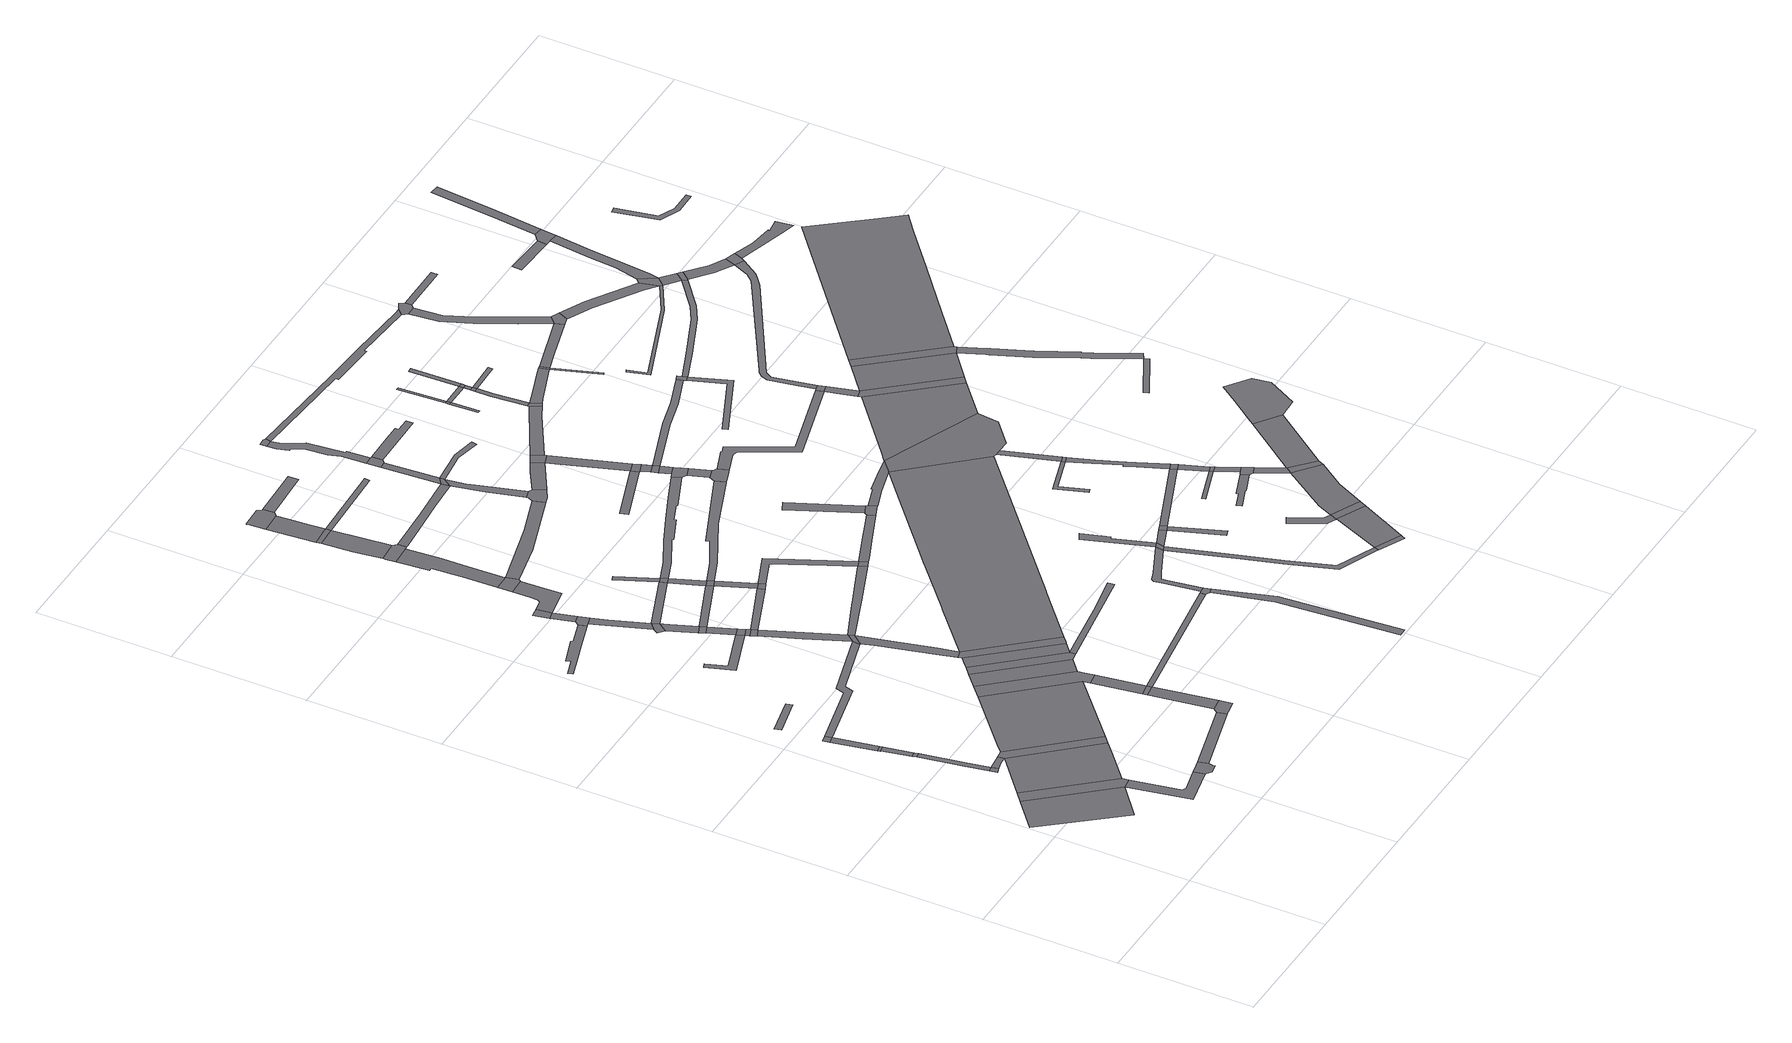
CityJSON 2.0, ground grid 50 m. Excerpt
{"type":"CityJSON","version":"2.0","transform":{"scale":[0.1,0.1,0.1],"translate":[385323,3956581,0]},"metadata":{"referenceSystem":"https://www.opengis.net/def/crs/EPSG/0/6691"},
"CityObjects":{
"road1":{"type":"Road","attributes":{"name":"国道122号","class":"1040","function":"2","usage":"2","RoadStructureAttribute.sectionType":"1"},"geometry":[{"type":"MultiSurface","lod":"1","boundaries":[[[0,1,2,3]]]}]},
"road2":{"type":"Road","attributes":{"name":"国道122号","class":"1040","function":"2","usage":"2","RoadStructureAttribute.sectionType":"4"},"geometry":[{"type":"MultiSurface","lod":"1","boundaries":[[[4,5,0,3,6]]]}]},
"road3":{"type":"Road","attributes":{"class":"1040","function":"9020","usage":"9","RoadStructureAttribute.sectionType":"4"},"geometry":[{"type":"MultiSurface","lod":"1","boundaries":[[[7,8,9,10]]]}]},
"road4":{"type":"Road","attributes":{"class":"1040","function":"9020","usage":"9","RoadStructureAttribute.sectionType":"1"},"geometry":[{"type":"MultiSurface","lod":"1","boundaries":[[[11,12,13,14,8,7]]]}]},
"road5":{"type":"Road","attributes":{"class":"1040","function":"9020","usage":"9","RoadStructureAttribute.sectionType":"4"},"geometry":[{"type":"MultiSurface","lod":"1","boundaries":[[[15,16,17,13,12]]]}]},
"road6":{"type":"Road","attributes":{"class":"1040","function":"9020","usage":"9","RoadStructureAttribute.sectionType":"1"},"geometry":[{"type":"MultiSurface","lod":"1","boundaries":[[[16,18,19,17]]]}]},
"road7":{"type":"Road","attributes":{"class":"1040","function":"9020","usage":"9","RoadStructureAttribute.sectionType":"4"},"geometry":[{"type":"MultiSurface","lod":"1","boundaries":[[[20,21,22,19,18]]]}]},
"road8":{"type":"Road","attributes":{"class":"1040","function":"9020","usage":"9","RoadStructureAttribute.sectionType":"1"},"geometry":[{"type":"MultiSurface","lod":"1","boundaries":[[[10,23,24,25,7]]]}]},
"road9":{"type":"Road","attributes":{"class":"1040","function":"9020","usage":"9","RoadStructureAttribute.sectionType":"1"},"geometry":[{"type":"MultiSurface","lod":"1","boundaries":[[[26,27,21,20]]]}]},
"road10":{"type":"Road","attributes":{"class":"1040","function":"9020","usage":"9","RoadStructureAttribute.sectionType":"1"},"geometry":[{"type":"MultiSurface","lod":"1","boundaries":[[[6,3,28,29,30,31,32]]]}]},
"road11":{"type":"Road","attributes":{"name":"国道122号","class":"1040","function":"2","usage":"2","RoadStructureAttribute.sectionType":"1"},"geometry":[{"type":"MultiSurface","lod":"1","boundaries":[[[33,24,5,4,34]]]}]},
"road12":{"type":"Road","attributes":{"class":"1040","function":"9020","usage":"9","RoadStructureAttribute.sectionType":"4"},"geometry":[{"type":"MultiSurface","lod":"1","boundaries":[[[35,36,27,26]]]}]},
"road13":{"type":"Road","attributes":{"class":"1040","function":"9020","usage":"9","RoadStructureAttribute.sectionType":"4"},"geometry":[{"type":"MultiSurface","lod":"1","boundaries":[[[37,38,39,40,30,29,41,42]]]}]},
"road14":{"type":"Road","attributes":{"class":"1040","function":"9020","usage":"9","RoadStructureAttribute.sectionType":"1"},"geometry":[{"type":"MultiSurface","lod":"1","boundaries":[[[43,44,45,46]]]}]},
"road15":{"type":"Road","attributes":{"name":"国道122号","class":"1040","function":"2","usage":"2","RoadStructureAttribute.sectionType":"4"},"geometry":[{"type":"MultiSurface","lod":"1","boundaries":[[[47,25,24,33,48]]]}]},
"road16":{"type":"Road","attributes":{"class":"1040","function":"9020","usage":"9","RoadStructureAttribute.sectionType":"1"},"geometry":[{"type":"MultiSurface","lod":"1","boundaries":[[[49,39,38,50]]]}]},
"road17":{"type":"Road","attributes":{"name":"国道122号","class":"1040","function":"2","usage":"2","RoadStructureAttribute.sectionType":"1"},"geometry":[{"type":"MultiSurface","lod":"1","boundaries":[[[51,52,53,47,48,54]]]}]},
"road18":{"type":"Road","attributes":{"class":"1040","function":"9020","usage":"9","RoadStructureAttribute.sectionType":"1"},"geometry":[{"type":"MultiSurface","lod":"1","boundaries":[[[55,56,57,58,59,60,35,26]]]}]},
"road19":{"type":"Road","attributes":{"class":"1040","function":"9020","usage":"9","RoadStructureAttribute.sectionType":"1"},"geometry":[{"type":"MultiSurface","lod":"1","boundaries":[[[61,62,63,64,65,66,67,68,69,70]]]}]},
"road20":{"type":"Road","attributes":{"class":"1040","function":"9020","usage":"9","RoadStructureAttribute.sectionType":"1"},"geometry":[{"type":"MultiSurface","lod":"1","boundaries":[[[71,72,73,74,75,76]]]}]},
"road21":{"type":"Road","attributes":{"name":"国道122号","class":"1040","function":"2","usage":"2","RoadStructureAttribute.sectionType":"4"},"geometry":[{"type":"MultiSurface","lod":"1","boundaries":[[[77,78,79,51,54,80,81]]]}]},
"road22":{"type":"Road","attributes":{"class":"1040","function":"9020","usage":"9","RoadStructureAttribute.sectionType":"4"},"geometry":[{"type":"MultiSurface","lod":"1","boundaries":[[[82,83,84,85,49,50,86]]]}]},
"road23":{"type":"Road","attributes":{"class":"1040","function":"9020","usage":"9","RoadStructureAttribute.sectionType":"1"},"geometry":[{"type":"MultiSurface","lod":"1","boundaries":[[[87,85,84,88]]]}]},
"road24":{"type":"Road","attributes":{"class":"1040","function":"9020","usage":"9","RoadStructureAttribute.sectionType":"4"},"geometry":[{"type":"MultiSurface","lod":"1","boundaries":[[[89,90,87,88]]]}]},
"road25":{"type":"Road","attributes":{"class":"1040","function":"9020","usage":"9","RoadStructureAttribute.sectionType":"4"},"geometry":[{"type":"MultiSurface","lod":"1","boundaries":[[[91,92,93,61,70,94]]]}]},
"road26":{"type":"Road","attributes":{"class":"1040","function":"9020","usage":"9","RoadStructureAttribute.sectionType":"1"},"geometry":[{"type":"MultiSurface","lod":"1","boundaries":[[[95,93,92,96]]]}]},
"road27":{"type":"Road","attributes":{"class":"1040","function":"9020","usage":"9","RoadStructureAttribute.sectionType":"1"},"geometry":[{"type":"MultiSurface","lod":"1","boundaries":[[[97,91,94,98,99]]]}]},
"road28":{"type":"Road","attributes":{"name":"国道122号","class":"1040","function":"2","usage":"2","RoadStructureAttribute.sectionType":"1"},"geometry":[{"type":"MultiSurface","lod":"1","boundaries":[[[100,101,79,78,102]]]}]},
"road29":{"type":"Road","attributes":{"class":"1040","function":"9020","usage":"9","RoadStructureAttribute.sectionType":"1"},"geometry":[{"type":"MultiSurface","lod":"1","boundaries":[[[81,80,90,89]]]}]},
"road30":{"type":"Road","attributes":{"class":"1040","function":"9020","usage":"9","RoadStructureAttribute.sectionType":"4"},"geometry":[{"type":"MultiSurface","lod":"1","boundaries":[[[103,104,105,106,95,96]]]}]},
"road31":{"type":"Road","attributes":{"class":"1040","function":"9020","usage":"9","RoadStructureAttribute.sectionType":"4"},"geometry":[{"type":"MultiSurface","lod":"1","boundaries":[[[99,98,107,108,109]]]}]},
"road32":{"type":"Road","attributes":{"class":"1040","function":"9020","usage":"9","RoadStructureAttribute.sectionType":"1"},"geometry":[{"type":"MultiSurface","lod":"1","boundaries":[[[110,111,109,108,112,113]]]}]},
"road33":{"type":"Road","attributes":{"class":"1040","function":"9020","usage":"9","RoadStructureAttribute.sectionType":"4"},"geometry":[{"type":"MultiSurface","lod":"1","boundaries":[[[113,112,114,115]]]}]},
"road34":{"type":"Road","attributes":{"class":"1040","function":"9020","usage":"9","RoadStructureAttribute.sectionType":"1"},"geometry":[{"type":"MultiSurface","lod":"1","boundaries":[[[116,115,114,76]]]}]},
"road35":{"type":"Road","attributes":{"class":"1040","function":"9020","usage":"9","RoadStructureAttribute.sectionType":"4"},"geometry":[{"type":"MultiSurface","lod":"1","boundaries":[[[116,76,75,117]]]}]},
"road36":{"type":"Road","attributes":{"class":"1040","function":"9020","usage":"9","RoadStructureAttribute.sectionType":"1"},"geometry":[{"type":"MultiSurface","lod":"1","boundaries":[[[117,75,118,119]]]}]},
"road37":{"type":"Road","attributes":{"class":"1040","function":"9020","usage":"9","RoadStructureAttribute.sectionType":"4"},"geometry":[{"type":"MultiSurface","lod":"1","boundaries":[[[119,118,120,121]]]}]},
"road38":{"type":"Road","attributes":{"name":"国道122号","class":"1040","function":"2","usage":"2","RoadStructureAttribute.sectionType":"4"},"geometry":[{"type":"MultiSurface","lod":"1","boundaries":[[[122,123,101,100,124]]]}]},
"road39":{"type":"Road","attributes":{"class":"1040","function":"9020","usage":"9","RoadStructureAttribute.sectionType":"1"},"geometry":[{"type":"MultiSurface","lod":"1","boundaries":[[[125,121,120,126,58,127]]]}]},
"road40":{"type":"Road","attributes":{"class":"1040","function":"9020","usage":"9","RoadStructureAttribute.sectionType":"1"},"geometry":[{"type":"MultiSurface","lod":"1","boundaries":[[[128,129,130,131,132,133,134,135]]]}]},
"road41":{"type":"Road","attributes":{"class":"1040","function":"9020","usage":"9","RoadStructureAttribute.sectionType":"4"},"geometry":[{"type":"MultiSurface","lod":"1","boundaries":[[[127,58,57,128,135]]]}]},
"road42":{"type":"Road","attributes":{"class":"1040","function":"9020","usage":"9","RoadStructureAttribute.sectionType":"1"},"geometry":[{"type":"MultiSurface","lod":"1","boundaries":[[[136,137,138,139,140,141,142,143,103,96]]]}]},
"road43":{"type":"Road","attributes":{"name":"国道122号","class":"1040","function":"2","usage":"2","RoadStructureAttribute.sectionType":"1"},"geometry":[{"type":"MultiSurface","lod":"1","boundaries":[[[144,145,123,122,146]]]}]},
"road44":{"type":"Road","attributes":{"name":"国道122号","class":"1040","function":"2","usage":"2","RoadStructureAttribute.sectionType":"4"},"geometry":[{"type":"MultiSurface","lod":"1","boundaries":[[[147,132,131,148,144,146,149]]]}]},
"road45":{"type":"Road","attributes":{"class":"1040","function":"9020","usage":"9","RoadStructureAttribute.sectionType":"1"},"geometry":[{"type":"MultiSurface","lod":"1","boundaries":[[[150,151,99,109,152]]]}]},
"road46":{"type":"Road","attributes":{"class":"1040","function":"9020","usage":"9","RoadStructureAttribute.sectionType":"4"},"geometry":[{"type":"MultiSurface","lod":"1","boundaries":[[[153,154,155,156,139,138]]]}]},
"road47":{"type":"Road","attributes":{"class":"1040","function":"9020","usage":"9","RoadStructureAttribute.sectionType":"1"},"geometry":[{"type":"MultiSurface","lod":"1","boundaries":[[[157,113,115,158]]]}]},
"road48":{"type":"Road","attributes":{"class":"1040","function":"9020","usage":"9","RoadStructureAttribute.sectionType":"1"},"geometry":[{"type":"MultiSurface","lod":"1","boundaries":[[[159,160,119,121]]]}]},
"road49":{"type":"Road","attributes":{"class":"1040","function":"9020","usage":"9","RoadStructureAttribute.sectionType":"1"},"geometry":[{"type":"MultiSurface","lod":"1","boundaries":[[[161,162,163,164,165,166,167,156,155,168,169,170]]]}]},
"road50":{"type":"Road","attributes":{"class":"1040","function":"9020","usage":"9","RoadStructureAttribute.sectionType":"4"},"geometry":[{"type":"MultiSurface","lod":"1","boundaries":[[[171,172,173,174,175,161,170]]]}]},
"road51":{"type":"Road","attributes":{"class":"1040","function":"9020","usage":"9","RoadStructureAttribute.sectionType":"1"},"geometry":[{"type":"MultiSurface","lod":"1","boundaries":[[[176,177,150,178]]]}]},
"road52":{"type":"Road","attributes":{"class":"1040","function":"9020","usage":"9","RoadStructureAttribute.sectionType":"1"},"geometry":[{"type":"MultiSurface","lod":"1","boundaries":[[[179,180,181,174,173,182]]]}]},
"road53":{"type":"Road","attributes":{"class":"1040","function":"9020","usage":"9","RoadStructureAttribute.sectionType":"4"},"geometry":[{"type":"MultiSurface","lod":"1","boundaries":[[[178,150,152,183]]]}]},
"road54":{"type":"Road","attributes":{"class":"1040","function":"9020","usage":"9","RoadStructureAttribute.sectionType":"1"},"geometry":[{"type":"MultiSurface","lod":"1","boundaries":[[[183,152,157,184]]]}]},
"road55":{"type":"Road","attributes":{"class":"1040","function":"9020","usage":"9","RoadStructureAttribute.sectionType":"4"},"geometry":[{"type":"MultiSurface","lod":"1","boundaries":[[[184,157,158,185]]]}]},
"road56":{"type":"Road","attributes":{"class":"1040","function":"9020","usage":"9","RoadStructureAttribute.sectionType":"1"},"geometry":[{"type":"MultiSurface","lod":"1","boundaries":[[[186,89,88,187]]]}]},
"road57":{"type":"Road","attributes":{"class":"1040","function":"9020","usage":"9","RoadStructureAttribute.sectionType":"4"},"geometry":[{"type":"MultiSurface","lod":"1","boundaries":[[[188,189,179,182]]]}]},
"road58":{"type":"Road","attributes":{"class":"1040","function":"9020","usage":"9","RoadStructureAttribute.sectionType":"1"},"geometry":[{"type":"MultiSurface","lod":"1","boundaries":[[[190,191,192,193,194,195,196,127,135]]]}]},
"road59":{"type":"Road","attributes":{"class":"1040","function":"9020","usage":"9","RoadStructureAttribute.sectionType":"1"},"geometry":[{"type":"MultiSurface","lod":"1","boundaries":[[[185,158,160,197]]]}]},
"road60":{"type":"Road","attributes":{"class":"1040","function":"9020","usage":"9","RoadStructureAttribute.sectionType":"4"},"geometry":[{"type":"MultiSurface","lod":"1","boundaries":[[[197,160,159,198]]]}]},
"road61":{"type":"Road","attributes":{"class":"1040","function":"9020","usage":"9","RoadStructureAttribute.sectionType":"1"},"geometry":[{"type":"MultiSurface","lod":"1","boundaries":[[[199,200,201,202,189,188]]]}]},
"road62":{"type":"Road","attributes":{"class":"1040","function":"9020","usage":"9","RoadStructureAttribute.sectionType":"4"},"geometry":[{"type":"MultiSurface","lod":"1","boundaries":[[[203,204,205,202,201,206,207,208,209]]]}]},
"road63":{"type":"Road","attributes":{"class":"1040","function":"9020","usage":"9","RoadStructureAttribute.sectionType":"1"},"geometry":[{"type":"MultiSurface","lod":"1","boundaries":[[[210,211,212,213,214,122,124,215]]]}]},
"road64":{"type":"Road","attributes":{"class":"1040","function":"9020","usage":"9","RoadStructureAttribute.sectionType":"1"},"geometry":[{"type":"MultiSurface","lod":"1","boundaries":[[[216,217,218,219,220,154,153,221]]]}]},
"road65":{"type":"Road","attributes":{"class":"1040","function":"9020","usage":"9","RoadStructureAttribute.sectionType":"1"},"geometry":[{"type":"MultiSurface","lod":"1","boundaries":[[[222,197,198,223,224,192,225]]]}]},
"road66":{"type":"Road","attributes":{"class":"1040","function":"9020","usage":"9","RoadStructureAttribute.sectionType":"1"},"geometry":[{"type":"MultiSurface","lod":"1","boundaries":[[[226,227,172,171,228,229,230,231]]]}]},
"road67":{"type":"Road","attributes":{"class":"1040","function":"9020","usage":"9","RoadStructureAttribute.sectionType":"1"},"geometry":[{"type":"MultiSurface","lod":"1","boundaries":[[[232,233,188,182]]]}]},
"road68":{"type":"Road","attributes":{"class":"1040","function":"9020","usage":"9","RoadStructureAttribute.sectionType":"1"},"geometry":[{"type":"MultiSurface","lod":"1","boundaries":[[[234,207,206,235]]]}]},
"road69":{"type":"Road","attributes":{"class":"1040","function":"9020","usage":"9","RoadStructureAttribute.sectionType":"4"},"geometry":[{"type":"MultiSurface","lod":"1","boundaries":[[[225,192,191,236]]]}]},
"road70":{"type":"Road","attributes":{"class":"1040","function":"9020","usage":"9","RoadStructureAttribute.sectionType":"1"},"geometry":[{"type":"MultiSurface","lod":"1","boundaries":[[[237,238,239,240,241,242]]]}]},
"road71":{"type":"Road","attributes":{"class":"1040","function":"9020","usage":"9","RoadStructureAttribute.sectionType":"1"},"geometry":[{"type":"MultiSurface","lod":"1","boundaries":[[[243,244,245,246,247,248,249,250,251,252,253,254,255,256,257,178,183]]]}]},
"road72":{"type":"Road","attributes":{"class":"1040","function":"9020","usage":"9","RoadStructureAttribute.sectionType":"4"},"geometry":[{"type":"MultiSurface","lod":"1","boundaries":[[[258,259,260,186,187,239,238]]]}]},
"road73":{"type":"Road","attributes":{"class":"1040","function":"9020","usage":"9","RoadStructureAttribute.sectionType":"1"},"geometry":[{"type":"MultiSurface","lod":"1","boundaries":[[[261,262,263,264,265,266,267,268,184,185]]]}]},
"road74":{"type":"Road","attributes":{"name":"国道122号","class":"1040","function":"2","usage":"2","RoadStructureAttribute.sectionType":"1"},"geometry":[{"type":"MultiSurface","lod":"1","boundaries":[[[269,270,271,272,273,274,275,276,277,278,279,132,147,280]]]}]},
"road75":{"type":"Road","attributes":{"class":"1040","function":"9020","usage":"9","RoadStructureAttribute.sectionType":"1"},"geometry":[{"type":"MultiSurface","lod":"1","boundaries":[[[236,281,282,283,284,285,286,287,225]]]}]},
"road76":{"type":"Road","attributes":{"class":"1040","function":"9020","usage":"9","RoadStructureAttribute.sectionType":"4"},"geometry":[{"type":"MultiSurface","lod":"1","boundaries":[[[288,289,290,291,292,293,219,218,294]]]}]},
"road77":{"type":"Road","attributes":{"class":"1040","function":"9020","usage":"9","RoadStructureAttribute.sectionType":"1"},"geometry":[{"type":"MultiSurface","lod":"1","boundaries":[[[295,292,291,296,297,298,231]]]}]},
"road78":{"type":"Road","attributes":{"class":"1040","function":"9020","usage":"9","RoadStructureAttribute.sectionType":"1"},"geometry":[{"type":"MultiSurface","lod":"1","boundaries":[[[299,300,301,302,303,260,259,304,305,306,307]]]}]},
"road79":{"type":"Road","attributes":{"class":"1040","function":"9020","usage":"9","RoadStructureAttribute.sectionType":"4"},"geometry":[{"type":"MultiSurface","lod":"1","boundaries":[[[308,226,231,298]]]}]},
"road80":{"type":"Road","attributes":{"class":"1040","function":"9020","usage":"9","RoadStructureAttribute.sectionType":"1"},"geometry":[{"type":"MultiSurface","lod":"1","boundaries":[[[309,310,226,308]]]}]},
"road81":{"type":"Road","attributes":{"class":"1040","function":"9020","usage":"9","RoadStructureAttribute.sectionType":"4"},"geometry":[{"type":"MultiSurface","lod":"1","boundaries":[[[311,312,313,314,310,309]]]}]},
"road82":{"type":"Road","attributes":{"class":"1040","function":"9020","usage":"9","RoadStructureAttribute.sectionType":"1"},"geometry":[{"type":"MultiSurface","lod":"1","boundaries":[[[315,316,317,318]]]}]},
"road83":{"type":"Road","attributes":{"class":"1040","function":"9020","usage":"9","RoadStructureAttribute.sectionType":"1"},"geometry":[{"type":"MultiSurface","lod":"1","boundaries":[[[319,320,321,322,323,324,325,314,313,326,327,328,329,330]]]}]},
"road84":{"type":"Road","attributes":{"class":"1040","function":"9020","usage":"9","RoadStructureAttribute.sectionType":"1"},"geometry":[{"type":"MultiSurface","lod":"1","boundaries":[[[331,332,290,289,333]]]}]},
"road85":{"type":"Road","attributes":{"class":"1040","function":"9020","usage":"9","RoadStructureAttribute.sectionType":"4"},"geometry":[{"type":"MultiSurface","lod":"1","boundaries":[[[334,335,336,319,330]]]}]},
"road86":{"type":"Road","attributes":{"class":"1040","function":"9020","usage":"9","RoadStructureAttribute.sectionType":"1"},"geometry":[{"type":"MultiSurface","lod":"1","boundaries":[[[337,338,339,340]]]}]},
"road87":{"type":"Road","attributes":{"class":"1040","function":"9020","usage":"9","RoadStructureAttribute.sectionType":"4"},"geometry":[{"type":"MultiSurface","lod":"1","boundaries":[[[341,299,307,342]]]}]},
"road88":{"type":"Road","attributes":{"class":"1040","function":"9020","usage":"9","RoadStructureAttribute.sectionType":"1"},"geometry":[{"type":"MultiSurface","lod":"1","boundaries":[[[343,344,345,346,347,299,341]]]}]},
"road89":{"type":"Road","attributes":{"class":"1040","function":"9020","usage":"9","RoadStructureAttribute.sectionType":"1"},"geometry":[{"type":"MultiSurface","lod":"1","boundaries":[[[348,349,350,351,308,298]]]}]},
"road90":{"type":"Road","attributes":{"class":"1040","function":"9020","usage":"9","RoadStructureAttribute.sectionType":"4"},"geometry":[{"type":"MultiSurface","lod":"1","boundaries":[[[352,353,354,340,339,284,283,355]]]}]},
"road91":{"type":"Road","attributes":{"class":"1040","function":"9020","usage":"9","RoadStructureAttribute.sectionType":"1"},"geometry":[{"type":"MultiSurface","lod":"1","boundaries":[[[356,357,341,342,358]]]}]},
"road92":{"type":"Road","attributes":{"class":"1040","function":"9020","usage":"9","RoadStructureAttribute.sectionType":"1"},"geometry":[{"type":"MultiSurface","lod":"1","boundaries":[[[359,360,361,342,307,362,363,364,365,366]]]}]},
"road93":{"type":"Road","attributes":{"class":"1040","function":"9020","usage":"9","RoadStructureAttribute.sectionType":"4"},"geometry":[{"type":"MultiSurface","lod":"1","boundaries":[[[367,368,331,333,369]]]}]},
"road94":{"type":"Road","attributes":{"class":"1040","function":"9020","usage":"9","RoadStructureAttribute.sectionType":"1"},"geometry":[{"type":"MultiSurface","lod":"1","boundaries":[[[370,312,311,371,372,373,374,375]]]}]},
"road95":{"type":"Road","attributes":{"class":"1040","function":"9020","usage":"9","RoadStructureAttribute.sectionType":"1"},"geometry":[{"type":"MultiSurface","lod":"1","boundaries":[[[376,369,333,318]]]}]},
"road96":{"type":"Road","attributes":{"class":"1040","function":"9020","usage":"9","RoadStructureAttribute.sectionType":"4"},"geometry":[{"type":"MultiSurface","lod":"1","boundaries":[[[377,376,318,317,378]]]}]},
"road97":{"type":"Road","attributes":{"class":"1040","function":"9020","usage":"9","RoadStructureAttribute.sectionType":"4"},"geometry":[{"type":"MultiSurface","lod":"1","boundaries":[[[379,380,252,251,381,382]]]}]},
"road98":{"type":"Road","attributes":{"class":"1040","function":"9020","usage":"9","RoadStructureAttribute.sectionType":"1"},"geometry":[{"type":"MultiSurface","lod":"1","boundaries":[[[377,378,383,384]]]}]},
"road99":{"type":"Road","attributes":{"class":"1040","function":"9020","usage":"9","RoadStructureAttribute.sectionType":"4"},"geometry":[{"type":"MultiSurface","lod":"1","boundaries":[[[385,384,383,386,387]]]}]},
"road100":{"type":"Road","attributes":{"class":"1040","function":"9020","usage":"9","RoadStructureAttribute.sectionType":"1"},"geometry":[{"type":"MultiSurface","lod":"1","boundaries":[[[386,380,379,387]]]}]},
"road101":{"type":"Road","attributes":{"class":"1040","function":"9020","usage":"9","RoadStructureAttribute.sectionType":"1"},"geometry":[{"type":"MultiSurface","lod":"1","boundaries":[[[382,381,388,389]]]}]},
"road102":{"type":"Road","attributes":{"class":"1040","function":"9020","usage":"9","RoadStructureAttribute.sectionType":"4"},"geometry":[{"type":"MultiSurface","lod":"1","boundaries":[[[390,391,392,393,389,388,265,264,394]]]}]},
"road103":{"type":"Road","attributes":{"class":"1040","function":"9020","usage":"9","RoadStructureAttribute.sectionType":"4"},"geometry":[{"type":"MultiSurface","lod":"1","boundaries":[[[395,396,356,358,397]]]}]},
"road104":{"type":"Road","attributes":{"class":"1040","function":"9020","usage":"9","RoadStructureAttribute.sectionType":"1"},"geometry":[{"type":"MultiSurface","lod":"1","boundaries":[[[398,399,397,358]]]}]},
"road105":{"type":"Road","attributes":{"class":"1040","function":"9020","usage":"9","RoadStructureAttribute.sectionType":"1"},"geometry":[{"type":"MultiSurface","lod":"1","boundaries":[[[273,400,401,402,403,353,352,404]]]}]},
"road106":{"type":"Road","attributes":{"class":"1040","function":"9020","usage":"9","RoadStructureAttribute.sectionType":"4"},"geometry":[{"type":"MultiSurface","lod":"1","boundaries":[[[366,365,405,406,407]]]}]},
"road107":{"type":"Road","attributes":{"class":"1040","function":"9020","usage":"9","RoadStructureAttribute.sectionType":"1"},"geometry":[{"type":"MultiSurface","lod":"1","boundaries":[[[408,409,410,411,368,367,412]]]}]},
"road108":{"type":"Road","attributes":{"class":"1040","function":"9020","usage":"9","RoadStructureAttribute.sectionType":"1"},"geometry":[{"type":"MultiSurface","lod":"1","boundaries":[[[413,414,415,416,417,418]]]}]},
"road109":{"type":"Road","attributes":{"class":"1040","function":"9020","usage":"9","RoadStructureAttribute.sectionType":"1"},"geometry":[{"type":"MultiSurface","lod":"1","boundaries":[[[407,419,420,366]]]}]},
"road110":{"type":"Road","attributes":{"class":"1040","function":"9020","usage":"9","RoadStructureAttribute.sectionType":"1"},"geometry":[{"type":"MultiSurface","lod":"1","boundaries":[[[421,396,395,422]]]}]},
"road111":{"type":"Road","attributes":{"class":"1040","function":"9020","usage":"9","RoadStructureAttribute.sectionType":"1"},"geometry":[{"type":"MultiSurface","lod":"1","boundaries":[[[423,424,425,426]]]}]},
"road112":{"type":"Road","attributes":{"class":"1040","function":"9020","usage":"9","RoadStructureAttribute.sectionType":"1"},"geometry":[{"type":"MultiSurface","lod":"1","boundaries":[[[427,428,429,430,431,432]]]}]},
"road113":{"type":"Road","attributes":{"class":"1040","function":"9020","usage":"9","RoadStructureAttribute.sectionType":"4"},"geometry":[{"type":"MultiSurface","lod":"1","boundaries":[[[433,434,423,426]]]}]},
"road114":{"type":"Road","attributes":{"class":"1040","function":"9020","usage":"9","RoadStructureAttribute.sectionType":"4"},"geometry":[{"type":"MultiSurface","lod":"1","boundaries":[[[418,417,420,419,435]]]}]},
"road115":{"type":"Road","attributes":{"class":"1040","function":"9020","usage":"9","RoadStructureAttribute.sectionType":"1"},"geometry":[{"type":"MultiSurface","lod":"1","boundaries":[[[436,437,434,433]]]}]},
"road116":{"type":"Road","attributes":{"class":"1040","function":"9020","usage":"9","RoadStructureAttribute.sectionType":"1"},"geometry":[{"type":"MultiSurface","lod":"1","boundaries":[[[438,439,440,441,442,443,385,387]]]}]},
"road117":{"type":"Road","attributes":{"class":"1040","function":"9020","usage":"9","RoadStructureAttribute.sectionType":"4"},"geometry":[{"type":"MultiSurface","lod":"1","boundaries":[[[444,445,409,408,446]]]}]},
"road118":{"type":"Road","attributes":{"class":"1040","function":"9020","usage":"9","RoadStructureAttribute.sectionType":"1"},"geometry":[{"type":"MultiSurface","lod":"1","boundaries":[[[447,433,426,448]]]}]},
"road119":{"type":"Road","attributes":{"class":"1040","function":"9020","usage":"9","RoadStructureAttribute.sectionType":"1"},"geometry":[{"type":"MultiSurface","lod":"1","boundaries":[[[449,450,451,452,453,454,455,456]]]}]},
"road120":{"type":"Road","attributes":{"class":"1040","function":"9020","usage":"9","RoadStructureAttribute.sectionType":"1"},"geometry":[{"type":"MultiSurface","lod":"1","boundaries":[[[457,458,459,460]]]}]},
"road121":{"type":"Road","attributes":{"class":"1040","function":"9020","usage":"9","RoadStructureAttribute.sectionType":"1"},"geometry":[{"type":"MultiSurface","lod":"1","boundaries":[[[461,462,463,464,465,392,391,466,467,468,469]]]}]},
"road122":{"type":"Road","attributes":{"class":"1040","function":"9020","usage":"9","RoadStructureAttribute.sectionType":"1"},"geometry":[{"type":"MultiSurface","lod":"1","boundaries":[[[470,471,472,473,445,444]]]}]},
"road123":{"type":"Road","attributes":{"class":"1040","function":"9020","usage":"9","RoadStructureAttribute.sectionType":"1"},"geometry":[{"type":"MultiSurface","lod":"1","boundaries":[[[474,475,476,477,478,479,480,481,482,334,330]]]}]},
"road124":{"type":"Road","attributes":{"name":"国道122号","class":"1040","function":"2","usage":"2","RoadStructureAttribute.sectionType":"4"},"geometry":[{"type":"MultiSurface","lod":"1","boundaries":[[[483,400,273,272,484,485,486,487]]]}]},
"road125":{"type":"Road","attributes":{"class":"1040","function":"9020","usage":"9","RoadStructureAttribute.sectionType":"4"},"geometry":[{"type":"MultiSurface","lod":"1","boundaries":[[[488,489,472,471]]]}]},
"road126":{"type":"Road","attributes":{"class":"1040","function":"9020","usage":"9","RoadStructureAttribute.sectionType":"1"},"geometry":[{"type":"MultiSurface","lod":"1","boundaries":[[[490,448,489,488]]]}]},
"road127":{"type":"Road","attributes":{"class":"1040","function":"9020","usage":"9","RoadStructureAttribute.sectionType":"1"},"geometry":[{"type":"MultiSurface","lod":"1","boundaries":[[[491,485,484,427]]]}]},
"road128":{"type":"Road","attributes":{"class":"1040","function":"9020","usage":"9","RoadStructureAttribute.sectionType":"4"},"geometry":[{"type":"MultiSurface","lod":"1","boundaries":[[[492,491,427,432,493]]]}]},
"road129":{"type":"Road","attributes":{"class":"1040","function":"9020","usage":"9","RoadStructureAttribute.sectionType":"4"},"geometry":[{"type":"MultiSurface","lod":"1","boundaries":[[[494,447,448,490]]]}]},
"road130":{"type":"Road","attributes":{"class":"1040","function":"9020","usage":"9","RoadStructureAttribute.sectionType":"1"},"geometry":[{"type":"MultiSurface","lod":"1","boundaries":[[[495,496,418,435,497,498]]]}]},
"road131":{"type":"Road","attributes":{"class":"1040","function":"9020","usage":"9","RoadStructureAttribute.sectionType":"1"},"geometry":[{"type":"MultiSurface","lod":"1","boundaries":[[[499,500,501,502,503,493,432,504,505,506,507,421]]]}]},
"road132":{"type":"Road","attributes":{"class":"1040","function":"9020","usage":"9","RoadStructureAttribute.sectionType":"1"},"geometry":[{"type":"MultiSurface","lod":"1","boundaries":[[[494,508,509,447]]]}]},
"road133":{"type":"Road","attributes":{"class":"1040","function":"9020","usage":"9","RoadStructureAttribute.sectionType":"4"},"geometry":[{"type":"MultiSurface","lod":"1","boundaries":[[[510,499,421,422,511]]]}]},
"road134":{"type":"Road","attributes":{"class":"1040","function":"9020","usage":"9","RoadStructureAttribute.sectionType":"1"},"geometry":[{"type":"MultiSurface","lod":"1","boundaries":[[[512,511,422,457]]]}]},
"road135":{"type":"Road","attributes":{"class":"1040","function":"9020","usage":"9","RoadStructureAttribute.sectionType":"4"},"geometry":[{"type":"MultiSurface","lod":"1","boundaries":[[[512,457,460,513]]]}]},
"road136":{"type":"Road","attributes":{"class":"1040","function":"9020","usage":"9","RoadStructureAttribute.sectionType":"1"},"geometry":[{"type":"MultiSurface","lod":"1","boundaries":[[[446,514,515,516,517,518,519,444]]]}]},
"road137":{"type":"Road","attributes":{"class":"1040","function":"9020","usage":"9","RoadStructureAttribute.sectionType":"1"},"geometry":[{"type":"MultiSurface","lod":"1","boundaries":[[[520,521,513,460]]]}]},
"road138":{"type":"Road","attributes":{"class":"1040","function":"9020","usage":"9","RoadStructureAttribute.sectionType":"1"},"geometry":[{"type":"MultiSurface","lod":"1","boundaries":[[[522,523,488,471]]]}]},
"road139":{"type":"Road","attributes":{"class":"1040","function":"9020","usage":"9","RoadStructureAttribute.sectionType":"4"},"geometry":[{"type":"MultiSurface","lod":"1","boundaries":[[[521,520,449,456,524,525]]]}]},
"road140":{"type":"Road","attributes":{"class":"1040","function":"9020","usage":"9","RoadStructureAttribute.sectionType":"1"},"geometry":[{"type":"MultiSurface","lod":"1","boundaries":[[[525,524,526,495,527]]]}]},
"road141":{"type":"Road","attributes":{"class":"1040","function":"9020","usage":"9","RoadStructureAttribute.sectionType":"1"},"geometry":[{"type":"MultiSurface","lod":"1","boundaries":[[[528,529,530,531,532,533]]]}]},
"road142":{"type":"Road","attributes":{"class":"1040","function":"9020","usage":"9","RoadStructureAttribute.sectionType":"4"},"geometry":[{"type":"MultiSurface","lod":"1","boundaries":[[[527,495,498,534]]]}]},
"road143":{"type":"Road","attributes":{"name":"国道122号","class":"1040","function":"2","usage":"2","RoadStructureAttribute.sectionType":"1"},"geometry":[{"type":"MultiSurface","lod":"1","boundaries":[[[535,536,537,400,483,538]]]}]},
"road144":{"type":"Road","attributes":{"class":"1040","function":"9020","usage":"9","RoadStructureAttribute.sectionType":"4"},"geometry":[{"type":"MultiSurface","lod":"1","boundaries":[[[539,517,516,540,541]]]}]},
"road145":{"type":"Road","attributes":{"class":"1040","function":"9020","usage":"9","RoadStructureAttribute.sectionType":"1"},"geometry":[{"type":"MultiSurface","lod":"1","boundaries":[[[540,542,543,541]]]}]},
"road146":{"type":"Road","attributes":{"class":"1040","function":"9020","usage":"9","RoadStructureAttribute.sectionType":"4"},"geometry":[{"type":"MultiSurface","lod":"1","boundaries":[[[544,545,546,441,440,529,528]]]}]},
"road147":{"type":"Road","attributes":{"class":"1040","function":"9020","usage":"9","RoadStructureAttribute.sectionType":"1"},"geometry":[{"type":"MultiSurface","lod":"1","boundaries":[[[547,548,549,550,551,469]]]}]},
"road148":{"type":"Road","attributes":{"class":"1040","function":"9020","usage":"9","RoadStructureAttribute.sectionType":"4"},"geometry":[{"type":"MultiSurface","lod":"1","boundaries":[[[552,553,461,469,551]]]}]},
"road149":{"type":"Road","attributes":{"class":"1040","function":"9020","usage":"9","RoadStructureAttribute.sectionType":"1"},"geometry":[{"type":"MultiSurface","lod":"1","boundaries":[[[554,555,527,534]]]}]},
"road150":{"type":"Road","attributes":{"class":"1040","function":"9020","usage":"9","RoadStructureAttribute.sectionType":"1"},"geometry":[{"type":"MultiSurface","lod":"1","boundaries":[[[556,557,558,539,541]]]}]},
"road151":{"type":"Road","attributes":{"name":"国道122号","class":"1040","function":"2","usage":"2","RoadStructureAttribute.sectionType":"4"},"geometry":[{"type":"MultiSurface","lod":"1","boundaries":[[[549,548,536,535,559]]]}]},
"road152":{"type":"Road","attributes":{"name":"国道122号","class":"1040","function":"2","usage":"2","RoadStructureAttribute.sectionType":"1"},"geometry":[{"type":"MultiSurface","lod":"1","boundaries":[[[560,549,559,561]]]}]},
"road153":{"type":"Road","attributes":{"class":"1040","function":"9020","usage":"9","RoadStructureAttribute.sectionType":"4"},"geometry":[{"type":"MultiSurface","lod":"1","boundaries":[[[562,563,564,479,478,565,566]]]}]},
"road154":{"type":"Road","attributes":{"class":"1040","function":"9020","usage":"9","RoadStructureAttribute.sectionType":"1"},"geometry":[{"type":"MultiSurface","lod":"1","boundaries":[[[567,568,569,570,566,565,571,572,573,558]]]}]},
"road155":{"type":"Road","attributes":{"class":"1040","function":"9020","usage":"9","RoadStructureAttribute.sectionType":"1"},"geometry":[{"type":"MultiSurface","lod":"1","boundaries":[[[574,575,576,577,578,579,580,581]]]}]},
"road156":{"type":"Road","attributes":{"class":"1040","function":"9020","usage":"9","RoadStructureAttribute.sectionType":"4"},"geometry":[{"type":"MultiSurface","lod":"1","boundaries":[[[582,567,558,557,583]]]}]},
"road157":{"type":"Road","attributes":{"class":"1040","function":"9020","usage":"9","RoadStructureAttribute.sectionType":"4"},"geometry":[{"type":"MultiSurface","lod":"1","boundaries":[[[584,585,586,587,588,555,554,589]]]}]},
"road158":{"type":"Road","attributes":{"name":"国道122号","class":"1040","function":"2","usage":"2","RoadStructureAttribute.sectionType":"4"},"geometry":[{"type":"MultiSurface","lod":"1","boundaries":[[[590,591,560,561,592]]]}]},
"road159":{"type":"Road","attributes":{"class":"1040","function":"9020","usage":"9","RoadStructureAttribute.sectionType":"1"},"geometry":[{"type":"MultiSurface","lod":"1","boundaries":[[[593,594,595,545,544,596,597,598,599,600]]]}]},
"road160":{"type":"Road","attributes":{"class":"1040","function":"9020","usage":"9","RoadStructureAttribute.sectionType":"1"},"geometry":[{"type":"MultiSurface","lod":"1","boundaries":[[[601,563,562,602]]]}]},
"road161":{"type":"Road","attributes":{"class":"1040","function":"9020","usage":"9","RoadStructureAttribute.sectionType":"1"},"geometry":[{"type":"MultiSurface","lod":"1","boundaries":[[[603,604,605,606]]]}]},
"road162":{"type":"Road","attributes":{"class":"1040","function":"9020","usage":"9","RoadStructureAttribute.sectionType":"1"},"geometry":[{"type":"MultiSurface","lod":"1","boundaries":[[[607,608,609,610,611,612,613,553,552,614,615,616,617,618,619,620,621]]]}]},
"road163":{"type":"Road","attributes":{"class":"1040","function":"9020","usage":"9","RoadStructureAttribute.sectionType":"1"},"geometry":[{"type":"MultiSurface","lod":"1","boundaries":[[[622,623,582,583,624,625,626,574]]]}]},
"road164":{"type":"Road","attributes":{"class":"1040","function":"9020","usage":"9","RoadStructureAttribute.sectionType":"1"},"geometry":[{"type":"MultiSurface","lod":"1","boundaries":[[[627,628,629,630,631,632,633,634,592,561,635,636,637,638,639,640,603]]]}]},
"road165":{"type":"Road","attributes":{"class":"1040","function":"9020","usage":"9","RoadStructureAttribute.sectionType":"4"},"geometry":[{"type":"MultiSurface","lod":"1","boundaries":[[[641,622,574,581,642]]]}]},
"road166":{"type":"Road","attributes":{"class":"1040","function":"9020","usage":"9","RoadStructureAttribute.sectionType":"1"},"geometry":[{"type":"MultiSurface","lod":"1","boundaries":[[[643,642,581,600]]]}]},
"road167":{"type":"Road","attributes":{"class":"1040","function":"9020","usage":"9","RoadStructureAttribute.sectionType":"4"},"geometry":[{"type":"MultiSurface","lod":"1","boundaries":[[[644,643,600,599,645]]]}]},
"road168":{"type":"Road","attributes":{"class":"1040","function":"9020","usage":"9","RoadStructureAttribute.sectionType":"1"},"geometry":[{"type":"MultiSurface","lod":"1","boundaries":[[[646,647,648,649]]]}]},
"road169":{"type":"Road","attributes":{"class":"1040","function":"9020","usage":"9","RoadStructureAttribute.sectionType":"1"},"geometry":[{"type":"MultiSurface","lod":"1","boundaries":[[[650,651,652,653,654,655,641,642]]]}]},
"road170":{"type":"Road","attributes":{"class":"1040","function":"9020","usage":"9","RoadStructureAttribute.sectionType":"1"},"geometry":[{"type":"MultiSurface","lod":"1","boundaries":[[[656,657,658,644,645,659,660,621]]]}]},
"road171":{"type":"Road","attributes":{"name":"国道122号","class":"1040","function":"2","usage":"2","RoadStructureAttribute.sectionType":"1"},"geometry":[{"type":"MultiSurface","lod":"1","boundaries":[[[661,662,663,664,665,666,667,591,590,668]]]}]},
"road172":{"type":"Road","attributes":{"class":"1040","function":"9020","usage":"9","RoadStructureAttribute.sectionType":"4"},"geometry":[{"type":"MultiSurface","lod":"1","boundaries":[[[669,649,648,653,652,670]]]}]},
"road173":{"type":"Road","attributes":{"class":"1040","function":"9020","usage":"9","RoadStructureAttribute.sectionType":"4"},"geometry":[{"type":"MultiSurface","lod":"1","boundaries":[[[671,656,621,620,672]]]}]},
"road174":{"type":"Road","attributes":{"class":"1040","function":"9020","usage":"9","RoadStructureAttribute.sectionType":"1"},"geometry":[{"type":"MultiSurface","lod":"1","boundaries":[[[673,674,675,669,670,676]]]}]},
"road175":{"type":"Road","attributes":{"class":"1040","function":"9020","usage":"9","RoadStructureAttribute.sectionType":"1"},"geometry":[{"type":"MultiSurface","lod":"1","boundaries":[[[677,678,679,680,681,671,672,682,683,684]]]}]},
"road176":{"type":"Road","attributes":{"class":"1040","function":"9020","usage":"9","RoadStructureAttribute.sectionType":"1"},"geometry":[{"type":"MultiSurface","lod":"1","boundaries":[[[685,686,687,688,689,690,691,692]]]}]}
},
"vertices":[
[118,690,0],[9,596,0],[229,327,0],[347,424,0],
[380,454,0],[152,719,0],[385,431,0],
[233,857,0],[214,854,0],[221,827,0],[240,833,0],
[216,949,0],[188,1101,0],[169,1097,0],[197,943,0],
[188,1102,0],[185,1117,0],[165,1113,0],
[164,1222,0],[141,1218,0],
[162,1232,0],[137,1227,0],[140,1217,0],
[273,842,0],[296,842,0],[293,865,0],
[131,1391,0],[106,1385,0],
[392,196,0],[530,225,0],[521,263,0],[432,242,0],[421,251,0],
[528,584,0],[489,549,0],
[124,1416,0],[100,1410,0],
[582,225,0],[587,241,0],[577,277,0],[556,272,0],[550,209,0],[583,215,0],
[226,1587,0],[220,1611,0],[84,1581,0],[89,1556,0],
[322,869,0],[555,608,0],
[840,346,0],[849,312,0],
[546,1072,0],[527,1055,0],[352,899,0],[780,810,0],
[382,1449,0],[392,1482,0],[615,1546,0],[618,1574,0],[371,1503,0],[361,1471,0],
[275,2407,0],[189,2379,0],[186,2387,0],[86,2353,0],[93,2336,0],[30,2316,0],[36,2299,0],[99,2318,0],[198,2351,0],[284,2378,0],
[310,1871,0],[284,1945,0],[265,1938,0],[301,1836,0],[481,1900,0],[469,1927,0],
[824,819,0],[819,851,0],[590,1112,0],[784,785,0],[829,792,0],
[907,323,0],[903,347,0],[899,369,0],[851,361,0],[859,315,0],
[816,589,0],[862,596,0],
[858,614,0],[814,607,0],
[326,2392,0],[315,2429,0],[285,2421,0],[294,2382,0],
[262,2503,0],[292,2511,0],
[344,2335,0],[369,2178,0],[394,2200,0],
[870,895,0],[640,1157,0],[830,861,0],
[283,2567,0],[271,2565,0],[251,2562,0],[261,2505,0],
[359,2159,0],[381,2141,0],[405,2175,0],
[417,2145,0],[409,2164,0],[422,2041,0],[453,2054,0],
[432,2018,0],[463,2031,0],
[500,1939,0],
[511,1912,0],
[486,1885,0],[517,1898,0],
[496,1863,0],[526,1876,0],
[898,920,0],[668,1182,0],[901,900,0],
[584,1737,0],[553,1724,0],[641,1605,0],
[619,1545,0],[633,1501,0],[688,1289,0],[703,1232,0],[732,1239,0],[715,1313,0],[678,1468,0],[649,1583,0],
[399,2534,0],[396,2615,0],[393,2682,0],[331,2679,0],[333,2613,0],[332,2587,0],[326,2576,0],[314,2573,0],
[706,1216,0],[681,1193,0],[936,954,0],
[963,977,0],[705,1226,0],[945,961,0],
[602,2281,0],[395,2200,0],[610,2255,0],
[399,2692,0],[388,2735,0],[387,2734,0],[329,2733,0],
[656,2137,0],[666,2114,0],
[730,1958,0],[721,1981,0],
[294,3089,0],[305,2972,0],[317,2973,0],[320,2938,0],[323,2901,0],[325,2860,0],[328,2750,0],[382,2874,0],[379,2968,0],[371,3096,0],
[381,3097,0],[379,3130,0],[365,3142,0],[290,3135,0],[290,3127,0],
[558,2429,0],[540,2421,0],[621,2288,0],
[267,3350,0],[276,3239,0],[285,3184,0],[344,3357,0],
[633,2264,0],
[679,2147,0],
[691,2125,0],
[1379,694,0],[1381,675,0],
[342,3375,0],[265,3369,0],
[827,1652,0],[994,1719,0],[981,1748,0],[883,1707,0],[813,1678,0],[804,1674,0],[752,1652,0],
[746,1992,0],
[755,1969,0],
[337,3432,0],[331,3511,0],[329,3551,0],[250,3546,0],
[244,3618,0],[244,3615,0],[245,3610,0],[341,3566,0],[339,3606,0],[336,3606,0],[325,3622,0],
[1289,963,0],[1284,986,0],[1155,961,0],[1154,960,0],[947,928,0],[1219,950,0],
[561,2727,0],[803,2808,0],[805,2808,0],[791,2851,0],[640,2801,0],[401,2692,0],
[871,2043,0],[857,2010,0],[939,1838,0],[1006,1758,0],
[733,3156,0],[562,3142,0],[387,3097,0],[474,3103,0],[613,3116,0],[737,3125,0],
[640,3372,0],[640,3390,0],
[533,3616,0],[535,3578,0],
[1018,1729,0],
[1482,462,0],[1416,672,0],[1397,666,0],[1452,455,0],[1487,10,0],[1517,12,0],
[711,2295,0],[816,2348,0],[822,2351,0],[825,2345,0],[922,2389,0],[918,2395,0],[990,2425,0],[992,2420,0],[1130,2479,0],[1116,2510,0],[1014,2467,0],[909,2420,0],[828,2383,0],[805,2373,0],[700,2319,0],
[1408,698,0],[1408,699,0],[1388,695,0],
[780,2162,0],[968,2258,0],[1173,2337,0],[1179,2339,0],[1165,2377,0],[869,2250,0],[874,2238,0],[770,2184,0],
[1143,1135,0],[1151,1142,0],[1614,1549,0],[1709,1633,0],[1474,1895,0],[1387,1820,0],[1150,1613,0],[1092,1561,0],[1084,1554,0],[917,1404,0],[909,1397,0],[973,986,0],
[1036,1736,0],[1123,1772,0],[1250,1824,0],[1238,1852,0],[1180,1828,0],[1111,1801,0],[1022,1764,0],
[865,2837,0],[867,2838,0],[843,2879,0],[830,2885,0],[800,2876,0],[801,2871,0],[829,2816,0],
[763,3007,0],[783,3042,0],[770,3086,0],[758,3156,0],
[1529,938,0],[1402,880,0],[1368,867,0],[1362,857,0],[1368,821,0],[1387,820,0],[1385,842,0],[1417,858,0],[1524,908,0],
[759,3175,0],
[745,3373,0],[718,3371,0],
[755,3385,0],[754,3425,0],[747,3425,0],[715,3422,0],
[866,2568,0],[876,2539,0],[1092,2615,0],[1083,2643,0],
[643,3752,0],[647,3718,0],[659,3678,0],[663,3678,0],[688,3638,0],[696,3556,0],[709,3511,0],[742,3511,0],[734,3512,0],[720,3649,0],[679,3719,0],[673,3755,0],
[968,2953,0],[924,2929,0],[991,2910,0],
[675,3775,0],[668,3779,0],[641,3776,0],
[1168,2125,0],[1132,2107,0],[1244,1863,0],[1278,1878,0],
[1548,945,0],[1543,916,0],
[1499,1089,0],[1508,1093,0],[1474,1192,0],[1447,1178,0],[1480,1083,0],
[882,3173,0],[974,3154,0],[978,3173,0],[889,3190,0],
[1297,1843,0],[1285,1871,0],[1279,1876,0],[1295,1843,0],
[1614,972,0],[1549,945,0],[1623,948,0],
[1720,368,0],[1661,533,0],[1625,654,0],[1606,648,0],[1642,527,0],[1704,353,0],[1854,288,0],[1862,306,0],
[1026,2932,0],[1002,2971,0],[1029,2923,0],
[864,3428,0],[756,3385,0],[977,3389,0],[977,3415,0],[925,3415,0],[925,3429,0],
[1120,2656,0],
[1130,2628,0],[1096,2616,0],
[1166,2529,0],[1132,2517,0],[1148,2470,0],[1183,2483,0],
[1109,2581,0],[1142,2593,0],
[1143,2593,0],[1117,2558,0],[1151,2570,0],
[1174,2398,0],[1209,2410,0],
[1225,2355,0],[1240,2361,0],[1226,2398,0],[1209,2409,0],[1184,2341,0],
[1644,957,0],[1635,980,0],[1644,956,0],
[1691,761,0],[1715,771,0],
[1519,1937,0],[1465,1927,0],[1366,1903,0],[1367,1899,0],[1376,1870,0],
[1855,287,0],[1951,241,0],[1960,259,0],
[1253,3059,0],[1234,3097,0],[1221,3090,0],[1093,3020,0],[1204,3036,0],
[1923,526,0],[1867,635,0],[1840,621,0],[1902,503,0],[1936,487,0],[1949,514,0],
[2044,435,0],[1937,486,0],
[1919,1094,0],[1929,1071,0],
[1122,3331,0],[1127,3228,0],[1137,3229,0],[1132,3332,0],
[1789,1426,0],[1645,1381,0],[1684,1267,0],[1698,1272,0],[1664,1372,0],[1793,1412,0],
[1131,3347,0],[1121,3346,0],
[2057,463,0],
[1121,3522,0],[1111,3522,0],
[1365,2646,0],[1474,2674,0],[1593,2718,0],[1585,2741,0],[1467,2698,0],[1358,2670,0],
[1250,3103,0],[1234,3102,0],[1267,3066,0],
[1220,3348,0],[1220,3332,0],
[2001,877,0],[1906,840,0],[1909,834,0],[1848,810,0],[1855,791,0],[1932,822,0],[1933,819,0],[2011,849,0],
[1968,974,0],[1827,927,0],[1832,914,0],[1973,961,0],
[1747,2311,0],[1450,2228,0],[1339,2435,0],[1314,2426,0],[1312,2431,0],[1316,2388,0],[1335,2383,0],[1436,2195,0],[1755,2284,0],
[1239,3234,0],[1238,3291,0],[1222,3291,0],[1223,3233,0],
[1069,3724,0],[1069,3714,0],[1244,3703,0],[1245,3713,0],[1471,3697,0],[1492,3716,0],[1472,3717,0],[1246,3733,0],[1071,3744,0],
[1886,1786,0],[1722,1631,0],[1747,1630,0],[1788,1628,0],[1879,1706,0],
[1237,3307,0],[1221,3307,0],
[1236,3333,0],
[1810,1433,0],
[1814,1421,0],[1814,1420,0],
[1236,3348,0],
[2086,734,0],[1973,569,0],[2106,567,0],[2176,662,0],
[1942,1104,0],[1897,1208,0],[1885,1237,0],[1865,1287,0],[1847,1333,0],[1825,1330,0],[1866,1237,0],[1860,1234,0],[1866,1219,0],
[1231,3533,0],[1215,3532,0],
[1945,1097,0],[1952,1080,0],
[1991,983,0],
[1997,969,0],
[1288,3076,0],[1290,3077,0],[1440,3133,0],[1431,3166,0],[1404,3158,0],[1308,3124,0],
[2012,882,0],[2035,893,0],
[1356,3297,0],[1355,3313,0],
[2028,843,0],[2054,855,0],
[2083,741,0],[2103,758,0],
[1616,2714,0],[1597,2707,0],[1643,2583,0],[1422,2484,0],[1430,2466,0],[1669,2572,0],
[2185,684,0],
[2015,1896,0],[1788,2162,0],[1559,1969,0],[1971,1859,0],
[1439,3168,0],[1440,3132,0],[1448,3135,0],
[1498,2963,0],[1507,2966,0],
[1617,2714,0],[1610,2732,0],[1604,2749,0],
[1766,2243,0],[1785,2175,0],[1812,2182,0],[1792,2255,0],[1782,2291,0],
[1774,2318,0],[1755,2313,0],
[2347,903,0],[2258,967,0],
[1520,3156,0],[1675,3201,0],[1665,3234,0],
[2039,1916,0],
[1915,2269,0],[2140,2001,0],
[1533,3690,0],[1534,3715,0],[1521,3733,0],[1486,3678,0],[1521,3678,0],
[1691,3260,0],[1639,3353,0],[1572,3480,0],[1531,3577,0],[1497,3569,0],[1540,3465,0],[1608,3336,0],
[2003,3023,0],[1891,2959,0],[1574,2839,0],[1554,2908,0],[1545,2904,0],[1568,2826,0],[1895,2950,0],[2011,3016,0],
[1722,3245,0],[1704,3209,0],
[2482,1018,0],[2473,1084,0],[2388,1144,0],[2339,1077,0],[2269,982,0],[2425,908,0],
[2167,2024,0],[1942,2292,0],[2171,2014,0],
[1952,2884,0],[1894,2849,0],[1724,2778,0],[1732,2759,0],[1903,2831,0],[1963,2868,0],[2074,2958,0],[2062,2974,0],
[1718,3717,0],[1717,3692,0],
[2400,1446,0],[2239,1362,0],[2248,1344,0],[2409,1428,0],
[2191,2799,0],[2168,2772,0],[1758,2525,0],[1746,2519,0],[1731,2501,0],[1723,2477,0],[1742,2371,0],[1762,2374,0],[1744,2475,0],[1757,2499,0],[2159,2737,0],[2191,2762,0],[2207,2776,0],[2251,2842,0],[2218,2861,0],
[1985,3092,0],[1816,3199,0],[1715,3203,0],[1795,3163,0],[1961,3059,0],
[2424,1459,0],[2349,1605,0],[2331,1639,0],[2337,1643,0],[2269,1782,0],[2268,1785,0],[2213,1914,0],[2209,1924,0],[2178,1910,0],[2182,1901,0],[2238,1768,0],[2307,1627,0],[2322,1597,0],[2333,1575,0],
[2001,3108,0],[2038,3048,0],
[2088,3005,0],
[2104,2992,0],[2077,2960,0],
[1869,3497,0],[1867,3461,0],[2027,3453,0],[2029,3488,0],
[2045,3085,0],[2068,3315,0],[2083,3448,0],[2048,3452,0],[2031,3299,0],[2021,3193,0],
[2232,2901,0],[2227,2903,0],[2176,2931,0],[2153,2897,0],[2164,2891,0],
[2311,2144,0],[2499,2302,0],[2651,2430,0],[2720,2486,0],[2649,2574,0],[2592,2645,0],[2499,2761,0],[2281,2119,0],
[2055,3511,0],[2090,3507,0],
[2271,2889,0],[2260,2856,0],
[2131,3914,0],[2096,3918,0],[2075,3689,0],[2110,3686,0],
[2485,2853,0],[2432,2845,0],[2433,2851,0],[2355,2861,0],[2345,2864,0],[2338,2833,0],[2435,2806,0],[2494,2789,0],
[2475,3177,0],[2394,3175,0],[2333,3202,0],[2301,3352,0],[2281,3348,0],[2316,3188,0],[2390,3155,0],[2475,3157,0]
]}
